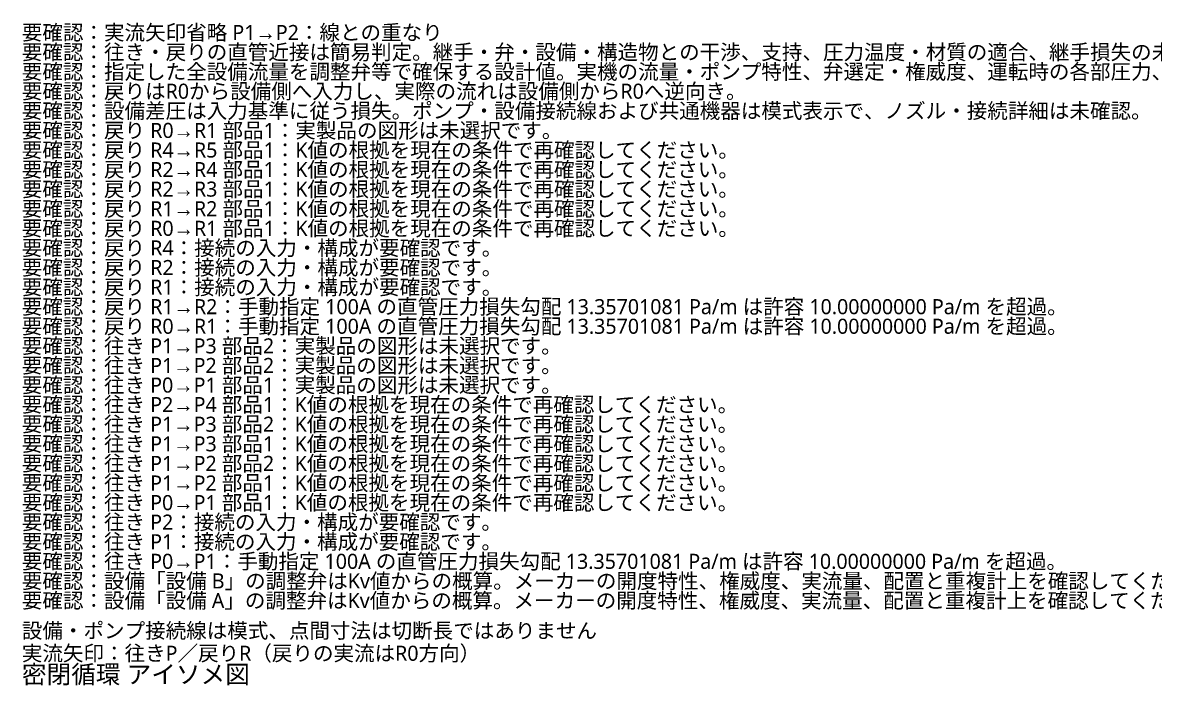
# Model space of a CAD drawing. Header units: millimetres. Extents: x 0 to 16090, y 0 to 14145.
# Drawn here: x 7 to 10576, y 7960 to 14145 of the extents above; entities that cross this region are included whole.
import ezdxf

# ---------------------------------------------------------------- set-up
doc = ezdxf.new("R2010")
doc.units = ezdxf.units.MM
doc.header["$LTSCALE"] = 9.375268
doc.layers.add('LABELS', color=7, linetype='CONTINUOUS', lineweight=18)
doc.styles.add('JAPANESE', font='YuGothM.ttc')

msp = doc.modelspace()

# ---------------------------------------------------------------- texts
at = {"layer": 'LABELS', "style": 'JAPANESE'}
for s, height, p in [('要確認：実流矢印省略 P1→P2：線との重なり', 140.63, (0, 13983)), ('要確認：往き・戻りの直管近接は簡易判定。継手・弁・設備・構造物との干渉、支持、圧力温度・材質の適合、継手損失の未登録は別途確認。', 140.63, (0, 13800)), ('要確認：指定した全設備流量を調整弁等で確保する設計値。実機の流量・ポンプ特性、弁選定・権威度、運転時の各部圧力、膨張タンク容量は未評価。NPSHは評価流量と吸込条件を確認。', 140.63, (0, 13617)), ('要確認：戻りはR0から設備側へ入力し、実際の流れは設備側からR0へ逆向き。', 140.63, (0, 13435)), ('要確認：設備差圧は入力基準に従う損失。ポンプ・設備接続線および共通機器は模式表示で、ノズル・接続詳細は未確認。', 140.63, (0, 13252)), ('要確認：戻り R0→R1 部品1：実製品の図形は未選択です。', 140.63, (0, 13069)), ('要確認：戻り R4→R5 部品1：K値の根拠を現在の条件で再確認してください。', 140.63, (0, 12886)), ('要確認：戻り R2→R4 部品1：K値の根拠を現在の条件で再確認してください。', 140.63, (0, 12703)), ('要確認：戻り R2→R3 部品1：K値の根拠を現在の条件で再確認してください。', 140.63, (0, 12521)), ('要確認：戻り R1→R2 部品1：K値の根拠を現在の条件で再確認してください。', 140.63, (0, 12338)), ('要確認：戻り R0→R1 部品1：K値の根拠を現在の条件で再確認してください。', 140.63, (0, 12155)), ('要確認：戻り R4：接続の入力・構成が要確認です。', 140.63, (0, 11972)), ('要確認：戻り R2：接続の入力・構成が要確認です。', 140.63, (0, 11789)), ('要確認：戻り R1：接続の入力・構成が要確認です。', 140.63, (0, 11606)), ('要確認：戻り R1→R2：手動指定 100A の直管圧力損失勾配 13.35701081 Pa/m は許容 10.00000000 Pa/m を超過。', 140.63, (0, 11424)), ('要確認：戻り R0→R1：手動指定 100A の直管圧力損失勾配 13.35701081 Pa/m は許容 10.00000000 Pa/m を超過。', 140.63, (0, 11241)), ('要確認：往き P1→P3 部品2：実製品の図形は未選択です。', 140.63, (0, 11058)), ('要確認：往き P1→P2 部品2：実製品の図形は未選択です。', 140.63, (0, 10875)), ('要確認：往き P0→P1 部品1：実製品の図形は未選択です。', 140.63, (0, 10692)), ('要確認：往き P2→P4 部品1：K値の根拠を現在の条件で再確認してください。', 140.63, (0, 10510)), ('要確認：往き P1→P3 部品2：K値の根拠を現在の条件で再確認してください。', 140.63, (0, 10327)), ('要確認：往き P1→P3 部品1：K値の根拠を現在の条件で再確認してください。', 140.63, (0, 10144)), ('要確認：往き P1→P2 部品2：K値の根拠を現在の条件で再確認してください。', 140.63, (0, 9961)), ('要確認：往き P1→P2 部品1：K値の根拠を現在の条件で再確認してください。', 140.63, (0, 9778)), ('要確認：往き P0→P1 部品1：K値の根拠を現在の条件で再確認してください。', 140.63, (0, 9595)), ('要確認：往き P2：接続の入力・構成が要確認です。', 140.63, (0, 9413)), ('要確認：往き P1：接続の入力・構成が要確認です。', 140.63, (0, 9230)), ('要確認：往き P0→P1：手動指定 100A の直管圧力損失勾配 13.35701081 Pa/m は許容 10.00000000 Pa/m を超過。', 140.63, (0, 9047)), ('要確認：設備「設備 B」の調整弁はKv値からの概算。メーカーの開度特性、権威度、実流量、配置と重複計上を確認してください。', 140.63, (0, 8864)), ('要確認：設備「設備 A」の調整弁はKv値からの概算。メーカーの開度特性、権威度、実流量、配置と重複計上を確認してください。', 140.63, (0, 8681)), ('設備・ポンプ接続線は模式、点間寸法は切断長ではありません', 140.63, (0, 8400)), ('実流矢印：往きP／戻りR（戻りの実流はR0方向）', 140.63, (0, 8189)), ('密閉循環 アイソメ図', 168.8, (0, 7978))]:
    msp.add_text(s, height=height, dxfattribs=at).set_placement(p)

doc.saveas('drawing.dxf')
